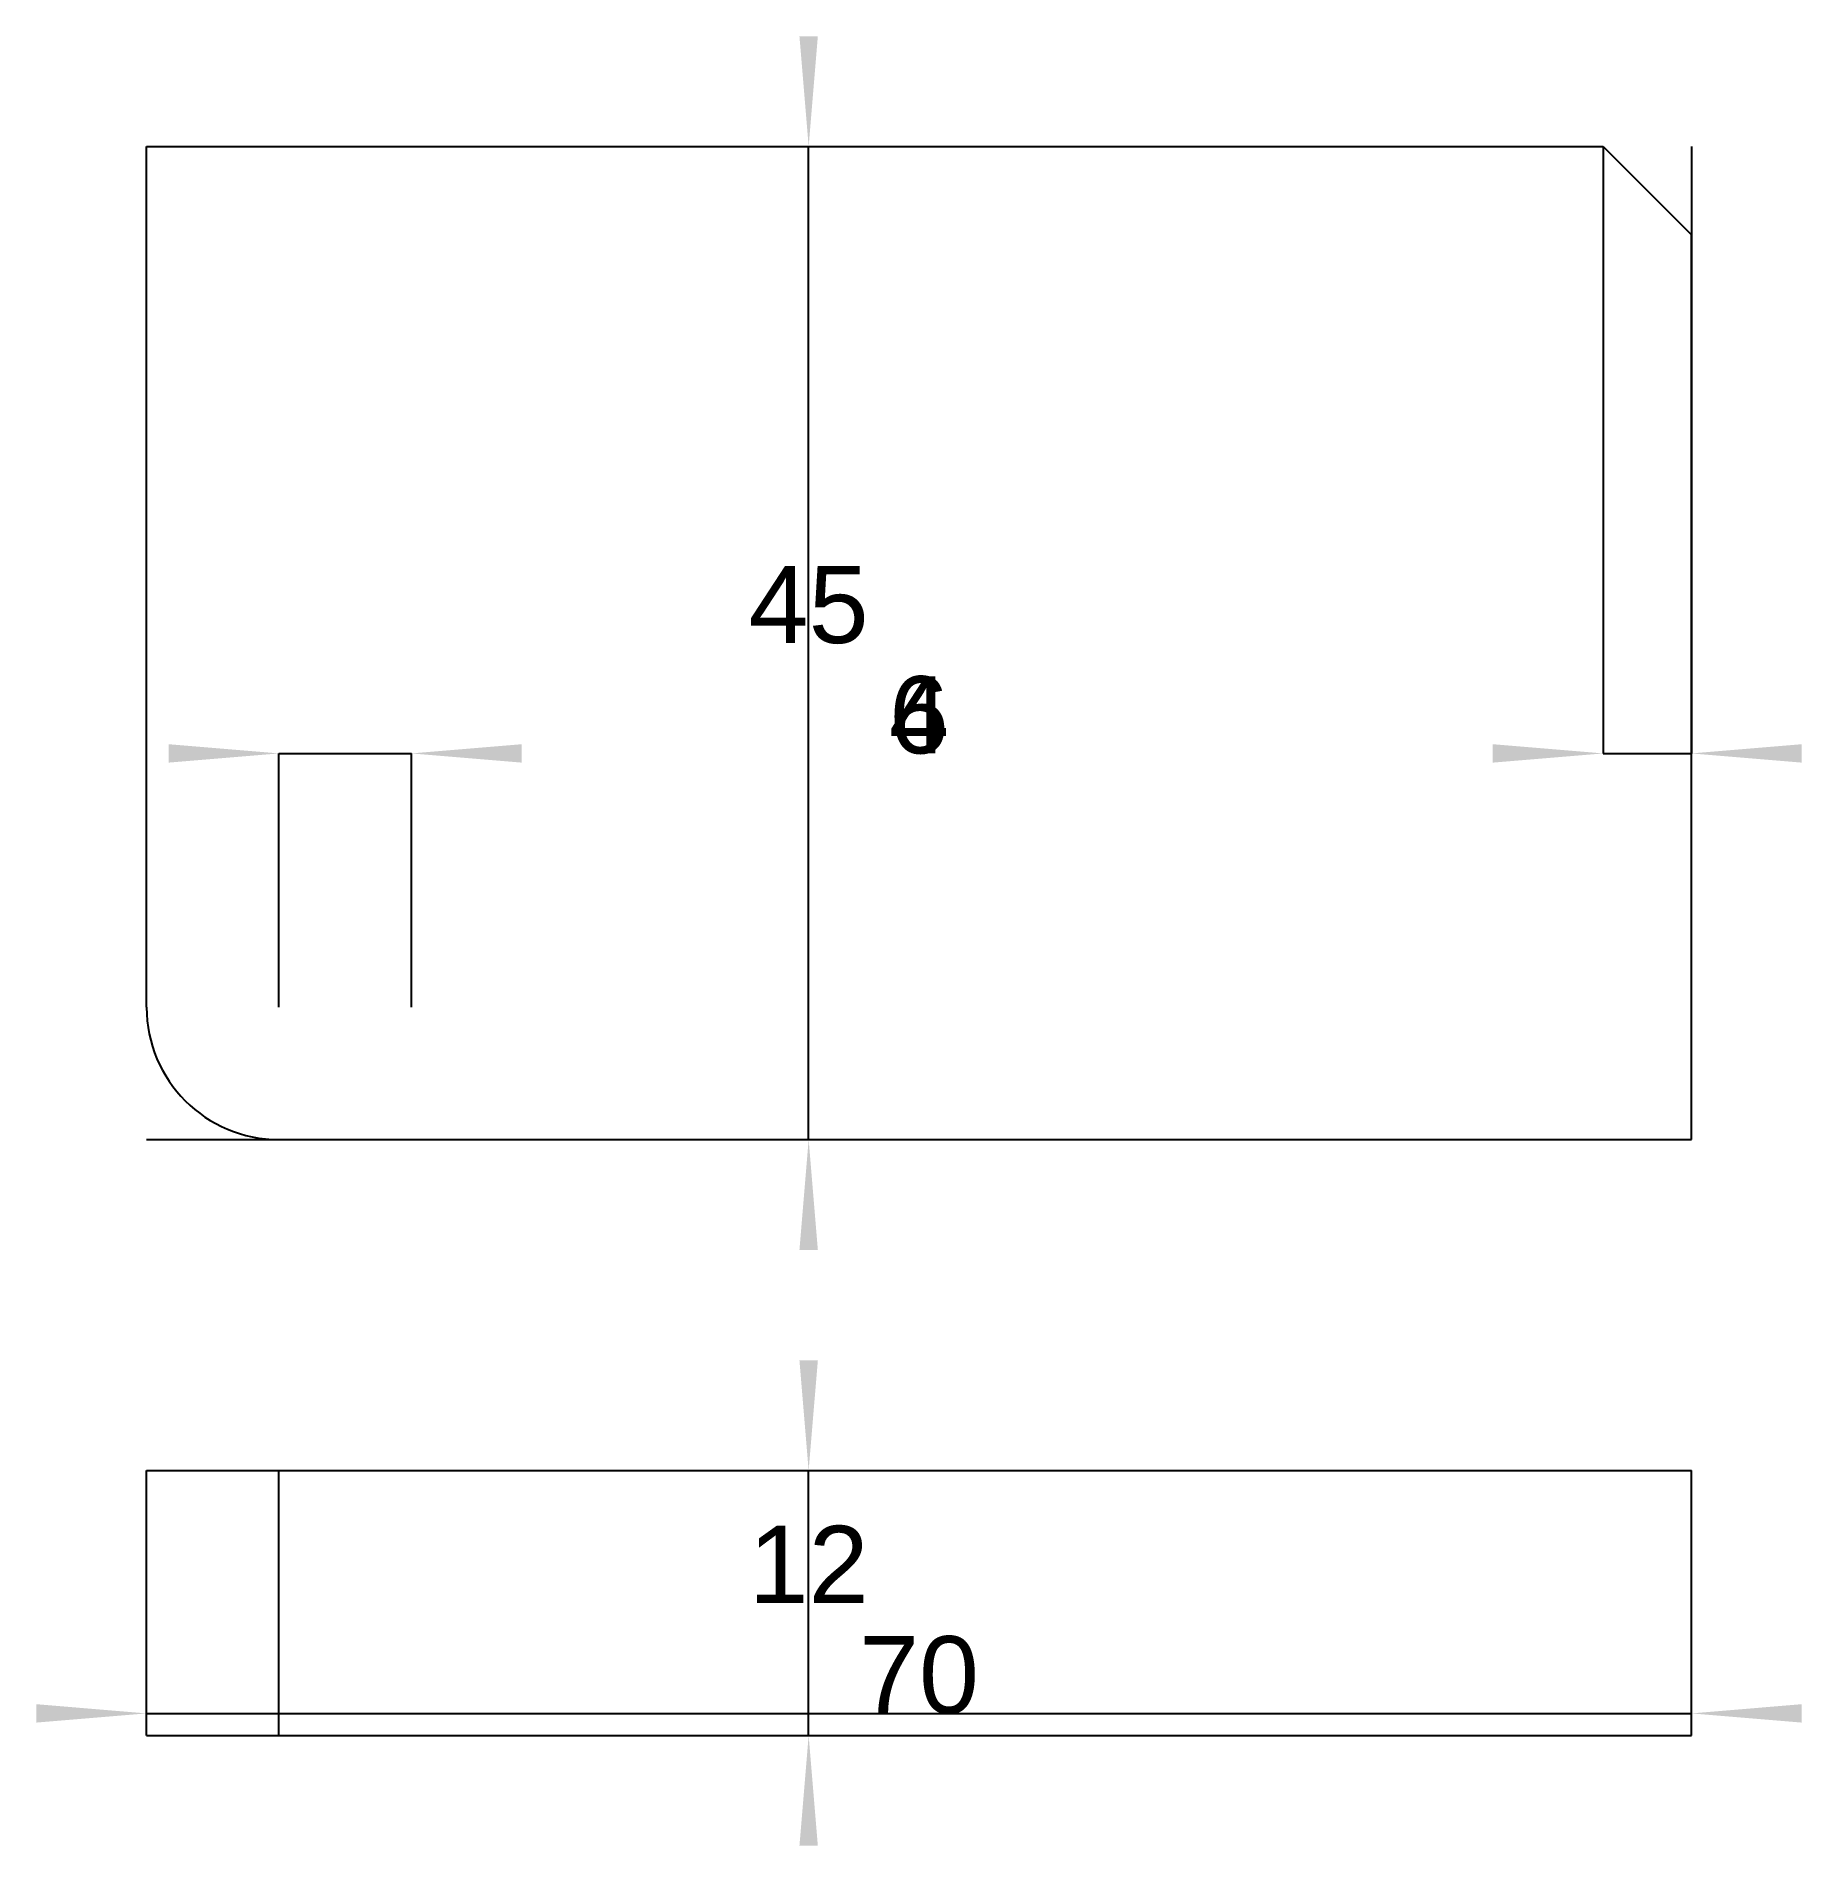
# Model space of a CAD drawing. Header units: millimetres. Extents: x 96.5 to 176.5, y 111.4 to 193.4.
import ezdxf
from ezdxf.enums import TextEntityAlignment as Align

# ---------------------------------------------------------------- set-up
doc = ezdxf.new("R2010")
doc.units = ezdxf.units.MM
doc.layers.get('0').update_dxf_attribs({"linetype": 'CONTINUOUS'})
for name, color, linetype in [('Dimension', 7, 'CONTINUOUS'), ('Dimension001', 7, 'CONTINUOUS'), ('Dimension002', 7, 'CONTINUOUS'), ('Dimension003', 7, 'CONTINUOUS'), ('Dimension004', 7, 'CONTINUOUS'), ('ProjItem', 7, 'CONTINUOUS'), ('ProjItem001', 7, 'CONTINUOUS')]:
    doc.layers.add(name, color=color, linetype=linetype)
doc.styles.get("Standard").update_dxf_attribs({"font": 'arial.ttf'})
doc.dimstyles.get("Standard").update_dxf_attribs({"dimscale": 0, "dimtxt": 2.5, "dimasz": 2.5, "dimexe": 1.25, "dimexo": 0.625, "dimtad": 1, "dimtxsty": 'STANDARD', "dimcen": 2.5, "dimazin": 3, "dimtfac": 1, "dimtmove": 0, "dimatfit": 3})

# ---------------------------------------------------------------- blocks, each defined once
blk = doc.blocks.new('*Dimension')
at = {"color": 0}
for points in [[(96.5, 117.817), (96.5, 116.983), (101.5, 117.4)], [(176.5, 117.817), (176.5, 116.983), (171.5, 117.4)]]:
    blk.add_solid(points, dxfattribs=at)
at = {"layer": 'Dimension'}
for p, q in [((101.5, 116.4), (101.5, 117.4)), ((101.5, 117.4), (171.5, 117.4)), ((171.5, 116.4), (171.5, 117.4))]:
    blk.add_line(p, q, dxfattribs=at)
blk.add_text('70', height=3.5, dxfattribs=at).set_placement((136.5, 117.4), align=Align.CENTER)
blk = doc.blocks.new('*Dimension001')
at = {"color": 0}
for points in [[(131.917, 133.4), (131.083, 133.4), (131.5, 128.4)], [(131.917, 111.4), (131.083, 111.4), (131.5, 116.4)]]:
    blk.add_solid(points, dxfattribs=at)
at = {"layer": 'Dimension001'}
for p, q in [((101.5, 128.4), (131.5, 128.4)), ((131.5, 116.4), (131.5, 128.4)), ((101.5, 116.4), (131.5, 116.4))]:
    blk.add_line(p, q, dxfattribs=at)
blk.add_text('12', height=3.5, dxfattribs=at).set_placement((131.5, 122.4), align=Align.CENTER)
blk = doc.blocks.new('*Dimension002')
at = {"color": 0}
for points in [[(131.917, 193.4), (131.083, 193.4), (131.5, 188.4)], [(131.917, 138.4), (131.083, 138.4), (131.5, 143.4)]]:
    blk.add_solid(points, dxfattribs=at)
at = {"layer": 'Dimension002'}
for p, q in [((101.5, 188.4), (131.5, 188.4)), ((131.5, 143.4), (131.5, 188.4)), ((101.5, 143.4), (131.5, 143.4))]:
    blk.add_line(p, q, dxfattribs=at)
blk.add_text('45', height=3.5, dxfattribs=at).set_placement((131.5, 165.9), align=Align.CENTER)
blk = doc.blocks.new('*Dimension003')
at = {"color": 0}
for points in [[(102.5, 161.317), (102.5, 160.483), (107.5, 160.9)], [(118.5, 161.317), (118.5, 160.483), (113.5, 160.9)]]:
    blk.add_solid(points, dxfattribs=at)
at = {"layer": 'Dimension003'}
for p, q in [((107.5, 149.4), (107.5, 160.9)), ((107.5, 160.9), (113.5, 160.9)), ((113.5, 149.4), (113.5, 160.9))]:
    blk.add_line(p, q, dxfattribs=at)
blk.add_text('6', height=3.5, dxfattribs=at).set_placement((136.5, 160.9), align=Align.CENTER)
blk = doc.blocks.new('*Dimension004')
at = {"color": 0}
for points in [[(162.5, 160.483), (162.5, 161.317), (167.5, 160.9)], [(176.5, 160.483), (176.5, 161.317), (171.5, 160.9)]]:
    blk.add_solid(points, dxfattribs=at)
at = {"layer": 'Dimension004'}
for p, q in [((167.5, 188.4), (167.5, 160.9)), ((171.5, 188.4), (171.5, 160.9)), ((167.5, 160.9), (171.5, 160.9))]:
    blk.add_line(p, q, dxfattribs=at)
blk.add_text('4', height=3.5, dxfattribs=at).set_placement((136.5, 160.9), align=Align.CENTER)

msp = doc.modelspace()

# ---------------------------------------------------------------- linework, layer by layer
at = {"layer": 'ProjItem'}
for p, q in [((101.5, 116.4), (101.5, 128.4)), ((107.5, 128.4), (171.5, 128.4)), ((107.5, 116.4), (107.5, 128.4)), ((171.5, 116.4), (171.5, 128.4)), ((107.5, 116.4), (171.5, 116.4))]:
    msp.add_line(p, q, dxfattribs=at)
for points in [[(101.5, 128.4), (101.538, 128.4), (101.65, 128.4), (101.837, 128.4), (102.094, 128.4), (102.42, 128.4), (102.809, 128.4), (103.257, 128.4), (103.759, 128.4), (104.308, 128.4), (104.897, 128.4), (105.518, 128.4), (106.165, 128.4), (106.828, 128.4), (107.5, 128.4)], [(101.5, 116.4), (101.538, 116.4), (101.65, 116.4), (101.837, 116.4), (102.094, 116.4), (102.42, 116.4), (102.809, 116.4), (103.257, 116.4), (103.759, 116.4), (104.308, 116.4), (104.897, 116.4), (105.518, 116.4), (106.165, 116.4), (106.828, 116.4), (107.5, 116.4)]]:
    msp.add_open_spline(points, degree=1, dxfattribs=at)
at = {"layer": 'ProjItem001'}
for p, q in [((101.5, 188.4), (167.5, 188.4)), ((101.5, 149.4), (101.5, 188.4)), ((167.5, 188.4), (171.5, 184.4)), ((171.5, 143.4), (171.5, 184.4)), ((107.5, 143.4), (171.5, 143.4))]:
    msp.add_line(p, q, dxfattribs=at)
msp.add_arc((107.5, 149.4), 6, 180, -90, dxfattribs=at)

# ---------------------------------------------------------------- dimensions: what is measured, and where the dimension line sits
at = {"layer": 'Dimension'}
dim = msp.add_linear_dim(base=(136.5, 117.4), p1=(101.5, 116.4), p2=(171.5, 116.4), text='70', dimstyle='STANDARD', dxfattribs=at)
dim.commit()
dim.dimension.update_dxf_attribs({"geometry": '*Dimension', "text_midpoint": (136.5, 122.4)})
at = {"layer": 'Dimension001'}
dim = msp.add_linear_dim(base=(131.5, 122.4), p1=(101.5, 116.4), p2=(101.5, 128.4), angle=90, text='12', dimstyle='STANDARD', dxfattribs=at)
dim.commit()
dim.dimension.update_dxf_attribs({"geometry": '*Dimension001', "text_midpoint": (136.5, 122.4)})
at = {"layer": 'Dimension002'}
dim = msp.add_linear_dim(base=(131.5, 165.9), p1=(101.5, 143.4), p2=(101.5, 188.4), angle=90, text='45', dimstyle='STANDARD', dxfattribs=at)
dim.commit()
dim.dimension.update_dxf_attribs({"geometry": '*Dimension002', "text_midpoint": (136.5, 165.9)})
at = {"layer": 'Dimension003'}
dim = msp.add_linear_dim(base=(136.5, 160.9), p1=(107.5, 149.4), p2=(113.5, 149.4), text='6', dimstyle='STANDARD', dxfattribs=at)
dim.commit()
dim.dimension.update_dxf_attribs({"geometry": '*Dimension003', "text_midpoint": (136.5, 165.9)})
at = {"layer": 'Dimension004'}
dim = msp.add_linear_dim(base=(136.5, 160.9), p1=(167.5, 188.4), p2=(171.5, 188.4), text='4', dimstyle='STANDARD', dxfattribs=at)
dim.commit()
dim.dimension.update_dxf_attribs({"geometry": '*Dimension004', "text_midpoint": (136.5, 165.9)})

doc.saveas('drawing.dxf')
